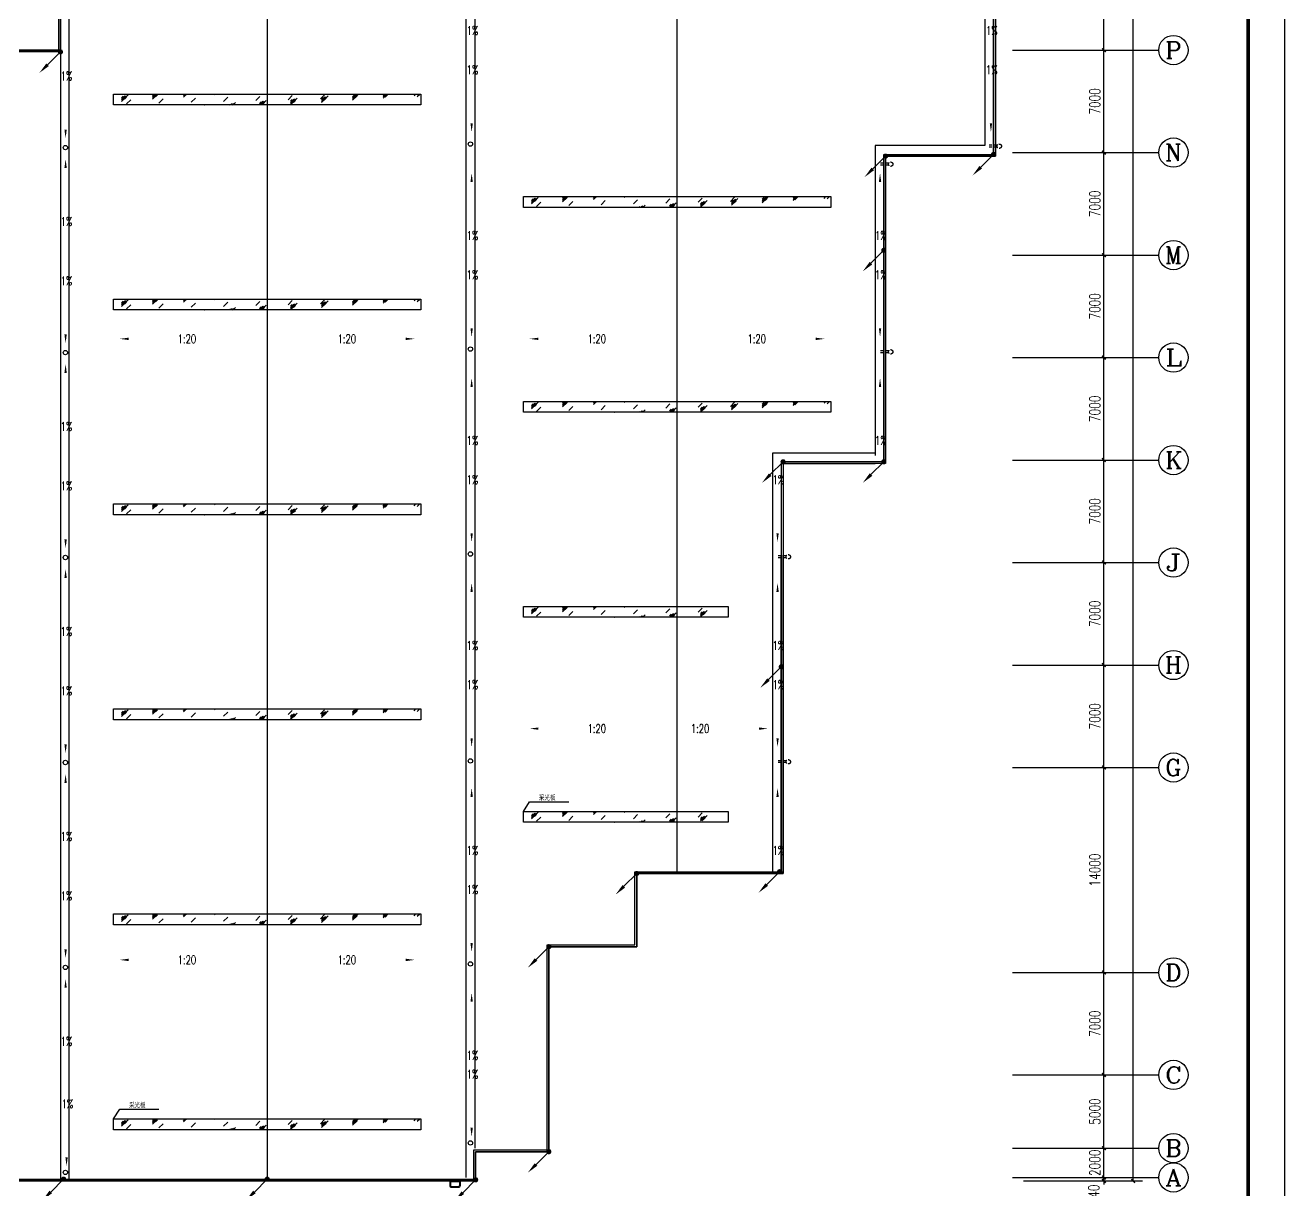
# Model space of a CAD drawing. Extents: x -496980 to 486425, y -292187 to -29437.
# Drawn here: x 400385 to 486425, y -241211 to -161663 of the extents above; entities that cross this region are included whole.
import ezdxf
from ezdxf.enums import TextEntityAlignment as Align

# ---------------------------------------------------------------- set-up
doc = ezdxf.new("R2010")
doc.units = 0
doc.header["$LTSCALE"] = 1000
doc.header["$MEASUREMENT"] = 0
doc.linetypes.add('30', pattern=[0])
doc.linetypes.add('DASH', pattern=[0.35, 0.25, -0.1])
for name, color, linetype in [('AXIS', 3, 'Continuous'), ('AXIS_TEXT', 7, 'Continuous'), ('DIM_SYMB', 3, 'Continuous'), ('killer_tk3.0000', 1, 'Continuous'), ('LWIRE', 4, 'Continuous'), ('PUB_TEXT', 7, 'Continuous'), ('PUB_TITLE', 4, 'Continuous'), ('雨水', 4, 'Continuous')]:
    doc.layers.add(name, color=color, linetype=linetype)
doc.styles.add('-宋体', font='', dxfattribs={"width": 0.8})
doc.styles.add('_TCH_AXIS', font='COMPLEX', dxfattribs={"bigfont": 'GBCBIG'})
doc.styles.add('_TCH_DIM', font='SIMPLEX', dxfattribs={"bigfont": 'GBCBIG'})
doc.styles.add('_TCH_DIM_T3', font='SIMPLEX', dxfattribs={"width": 0.705882, "bigfont": 'GBCBIG'})
doc.styles.add('COMPLEX', font='COMPLEX')
doc.styles.get("Standard").update_dxf_attribs({"font": 'gbenor.shx', "bigfont": 'gbcbig.shx'})
doc.styles.get('-宋体').set_extended_font_data('SimSun')
doc.dimstyles.new('_TCH_ARCH&&250', dxfattribs={"dimtxt": 743.75, "dimasz": 250, "dimexe": 625, "dimexo": 750, "dimgap": 250, "dimtad": 1, "dimdec": 0, "dimzin": 0, "dimdsep": 46, "dimtxsty": '_TCH_DIM_T3', "dimblk": 'ARCHTICK', "dimcen": 0.09, "dimclrt": 7, "dimazin": 2, "dimtfac": 1, "dimtdec": 0, "dimtix": 1, "dimtmove": 2, "dimatfit": 3, "dimfxl": 0, "dimtolj": 1, "dimtzin": 0, "dimarcsym": 0})

# ---------------------------------------------------------------- blocks, each defined once
blk = doc.blocks.new('$TelecSys$00000080')
for p, q in [((-0.7, -0.7), (0, 0)), ((0.104, 0.104), (0.104, 0.104)), ((-0.104, -0.104), (-0.104, -0.104))]:
    blk.add_line(p, q)
at = {"const_width": 0.142}
blk.add_lwpolyline([(0.071, 0, 1), (-0.071, 0, 1)], format="xyb", close=True, dxfattribs=at)
blk.add_solid([(-0.63, -0.77), (-0.77, -0.63), (-1.15, -1.15)])
at = {"width": 0.8, "flags": 9}
blk.add_attdef('A', (0, 0), '', height=0.00002, rotation=180, dxfattribs=at)
blk = doc.blocks.new('_ArchTick')
at = {"color": 0, "linetype": 'ByBlock', "const_width": 0.4}
blk.add_lwpolyline([(-0.5, -0.5), (0.5, 0.5)], dxfattribs=at)
blk = doc.blocks.new('*D184')
at = {"layer": 'AXIS', "color": 0, "lineweight": -2}
for p, q in [((468570, -240366), (474695, -240366)), ((468570, -240606), (474695, -240606)), ((474070, -240366), (474070, -240116)), ((474070, -240606), (474070, -240366)), ((474070, -240606), (474070, -240856))]:
    blk.add_line(p, q, dxfattribs=at)
at = {"layer": 'Defpoints', "color": 0}
for p in [(467820, -240366), (467820, -240606), (474070, -240366)]:
    blk.add_point(p, dxfattribs=at)
at = {"layer": 'AXIS', "color": 0, "lineweight": -2, "xscale": 250, "yscale": 250, "zscale": 250}
for p, rotation in [((474070, -240366), 270), ((474070, -240606), 90)]:
    blk.add_blockref('_ArchTick', p, dxfattribs=dict(at, rotation=rotation))
at = {"layer": 'AXIS', "color": 7, "insert": (473383, -241531), "char_height": 743.8, "attachment_point": 5, "rotation": 90, "style": '_TCH_DIM_T3'}
blk.add_mtext('\\A1;240', dxfattribs=at)
blk = doc.blocks.new('*D185')
at = {"layer": 'AXIS', "color": 0, "lineweight": -2}
for p, q in [((474070, -238366), (474070, -238116)), ((468570, -238366), (474695, -238366)), ((474070, -240366), (474070, -238366)), ((468570, -240366), (474695, -240366)), ((474070, -240366), (474070, -240616))]:
    blk.add_line(p, q, dxfattribs=at)
at = {"layer": 'Defpoints', "color": 0}
for p in [(467820, -238366), (474070, -238366), (467820, -240366)]:
    blk.add_point(p, dxfattribs=at)
at = {"layer": 'AXIS', "color": 0, "lineweight": -2, "xscale": 250, "yscale": 250, "zscale": 250}
for p, rotation in [((474070, -238366), 270), ((474070, -240366), 90)]:
    blk.add_blockref('_ArchTick', p, dxfattribs=dict(at, rotation=rotation))
at = {"layer": 'AXIS', "color": 7, "insert": (473448, -239366), "char_height": 743.8, "attachment_point": 5, "rotation": 90, "style": '_TCH_DIM_T3'}
blk.add_mtext('\\A1;2000', dxfattribs=at)
blk = doc.blocks.new('*D186')
at = {"layer": 'AXIS', "color": 0, "lineweight": -2}
for p, q in [((468570, -233366), (474695, -233366)), ((474070, -238366), (474070, -233366)), ((468570, -238366), (474695, -238366))]:
    blk.add_line(p, q, dxfattribs=at)
at = {"layer": 'Defpoints', "color": 0}
for p in [(467820, -233366), (474070, -233366), (467820, -238366)]:
    blk.add_point(p, dxfattribs=at)
at = {"layer": 'AXIS', "color": 0, "lineweight": -2, "xscale": 250, "yscale": 250, "zscale": 250}
for p, rotation in [((474070, -233366), 90), ((474070, -238366), 270)]:
    blk.add_blockref('_ArchTick', p, dxfattribs=dict(at, rotation=rotation))
at = {"layer": 'AXIS', "color": 7, "insert": (473448, -235866), "char_height": 743.8, "attachment_point": 5, "rotation": 90, "style": '_TCH_DIM_T3'}
blk.add_mtext('\\A1;5000', dxfattribs=at)
blk = doc.blocks.new('*D187')
at = {"layer": 'AXIS', "color": 0, "lineweight": -2}
for p, q in [((468570, -226366), (474695, -226366)), ((474070, -233366), (474070, -226366)), ((468570, -233366), (474695, -233366))]:
    blk.add_line(p, q, dxfattribs=at)
at = {"layer": 'Defpoints', "color": 0}
for p in [(467820, -226366), (474070, -226366), (467820, -233366)]:
    blk.add_point(p, dxfattribs=at)
at = {"layer": 'AXIS', "color": 0, "lineweight": -2, "xscale": 250, "yscale": 250, "zscale": 250}
for p, rotation in [((474070, -226366), 90), ((474070, -233366), 270)]:
    blk.add_blockref('_ArchTick', p, dxfattribs=dict(at, rotation=rotation))
at = {"layer": 'AXIS', "color": 7, "insert": (473448, -229866), "char_height": 743.8, "attachment_point": 5, "rotation": 90, "style": '_TCH_DIM_T3'}
blk.add_mtext('\\A1;7000', dxfattribs=at)
blk = doc.blocks.new('*D188')
at = {"layer": 'AXIS', "color": 0, "lineweight": -2}
for p, q in [((468570, -212366), (474695, -212366)), ((474070, -226366), (474070, -212366)), ((468570, -226366), (474695, -226366))]:
    blk.add_line(p, q, dxfattribs=at)
at = {"layer": 'Defpoints', "color": 0}
for p in [(467820, -212366), (474070, -212366), (467820, -226366)]:
    blk.add_point(p, dxfattribs=at)
at = {"layer": 'AXIS', "color": 0, "lineweight": -2, "xscale": 250, "yscale": 250, "zscale": 250}
for p, rotation in [((474070, -212366), 90), ((474070, -226366), 270)]:
    blk.add_blockref('_ArchTick', p, dxfattribs=dict(at, rotation=rotation))
at = {"layer": 'AXIS', "color": 7, "insert": (473448, -219366), "char_height": 743.8, "attachment_point": 5, "rotation": 90, "style": '_TCH_DIM_T3'}
blk.add_mtext('\\A1;14000', dxfattribs=at)
blk = doc.blocks.new('*D189')
at = {"layer": 'AXIS', "color": 0, "lineweight": -2}
for p, q in [((468570, -205366), (474695, -205366)), ((474070, -212366), (474070, -205366)), ((468570, -212366), (474695, -212366))]:
    blk.add_line(p, q, dxfattribs=at)
at = {"layer": 'Defpoints', "color": 0}
for p in [(467820, -205366), (474070, -205366), (467820, -212366)]:
    blk.add_point(p, dxfattribs=at)
at = {"layer": 'AXIS', "color": 0, "lineweight": -2, "xscale": 250, "yscale": 250, "zscale": 250}
for p, rotation in [((474070, -205366), 90), ((474070, -212366), 270)]:
    blk.add_blockref('_ArchTick', p, dxfattribs=dict(at, rotation=rotation))
at = {"layer": 'AXIS', "color": 7, "insert": (473448, -208866), "char_height": 743.8, "attachment_point": 5, "rotation": 90, "style": '_TCH_DIM_T3'}
blk.add_mtext('\\A1;7000', dxfattribs=at)
blk = doc.blocks.new('*D190')
at = {"layer": 'AXIS', "color": 0, "lineweight": -2}
for p, q in [((468570, -198366), (474695, -198366)), ((474070, -205366), (474070, -198366)), ((468570, -205366), (474695, -205366))]:
    blk.add_line(p, q, dxfattribs=at)
at = {"layer": 'Defpoints', "color": 0}
for p in [(467820, -198366), (474070, -198366), (467820, -205366)]:
    blk.add_point(p, dxfattribs=at)
at = {"layer": 'AXIS', "color": 0, "lineweight": -2, "xscale": 250, "yscale": 250, "zscale": 250}
for p, rotation in [((474070, -198366), 90), ((474070, -205366), 270)]:
    blk.add_blockref('_ArchTick', p, dxfattribs=dict(at, rotation=rotation))
at = {"layer": 'AXIS', "color": 7, "insert": (473448, -201866), "char_height": 743.8, "attachment_point": 5, "rotation": 90, "style": '_TCH_DIM_T3'}
blk.add_mtext('\\A1;7000', dxfattribs=at)
blk = doc.blocks.new('*D191')
at = {"layer": 'AXIS', "color": 0, "lineweight": -2}
for p, q in [((468570, -191366), (474695, -191366)), ((474070, -198366), (474070, -191366)), ((468570, -198366), (474695, -198366))]:
    blk.add_line(p, q, dxfattribs=at)
at = {"layer": 'Defpoints', "color": 0}
for p in [(467820, -191366), (474070, -191366), (467820, -198366)]:
    blk.add_point(p, dxfattribs=at)
at = {"layer": 'AXIS', "color": 0, "lineweight": -2, "xscale": 250, "yscale": 250, "zscale": 250}
for p, rotation in [((474070, -191366), 90), ((474070, -198366), 270)]:
    blk.add_blockref('_ArchTick', p, dxfattribs=dict(at, rotation=rotation))
at = {"layer": 'AXIS', "color": 7, "insert": (473448, -194866), "char_height": 743.8, "attachment_point": 5, "rotation": 90, "style": '_TCH_DIM_T3'}
blk.add_mtext('\\A1;7000', dxfattribs=at)
blk = doc.blocks.new('*D192')
at = {"layer": 'AXIS', "color": 0, "lineweight": -2}
for p, q in [((468570, -184366), (474695, -184366)), ((474070, -191366), (474070, -184366)), ((468570, -191366), (474695, -191366))]:
    blk.add_line(p, q, dxfattribs=at)
at = {"layer": 'Defpoints', "color": 0}
for p in [(467820, -184366), (474070, -184366), (467820, -191366)]:
    blk.add_point(p, dxfattribs=at)
at = {"layer": 'AXIS', "color": 0, "lineweight": -2, "xscale": 250, "yscale": 250, "zscale": 250}
for p, rotation in [((474070, -184366), 90), ((474070, -191366), 270)]:
    blk.add_blockref('_ArchTick', p, dxfattribs=dict(at, rotation=rotation))
at = {"layer": 'AXIS', "color": 7, "insert": (473448, -187866), "char_height": 743.8, "attachment_point": 5, "rotation": 90, "style": '_TCH_DIM_T3'}
blk.add_mtext('\\A1;7000', dxfattribs=at)
blk = doc.blocks.new('*D193')
at = {"layer": 'AXIS', "color": 0, "lineweight": -2}
for p, q in [((468570, -177366), (474695, -177366)), ((474070, -184366), (474070, -177366)), ((468570, -184366), (474695, -184366))]:
    blk.add_line(p, q, dxfattribs=at)
at = {"layer": 'Defpoints', "color": 0}
for p in [(467820, -177366), (474070, -177366), (467820, -184366)]:
    blk.add_point(p, dxfattribs=at)
at = {"layer": 'AXIS', "color": 0, "lineweight": -2, "xscale": 250, "yscale": 250, "zscale": 250}
for p, rotation in [((474070, -177366), 90), ((474070, -184366), 270)]:
    blk.add_blockref('_ArchTick', p, dxfattribs=dict(at, rotation=rotation))
at = {"layer": 'AXIS', "color": 7, "insert": (473448, -180866), "char_height": 743.8, "attachment_point": 5, "rotation": 90, "style": '_TCH_DIM_T3'}
blk.add_mtext('\\A1;7000', dxfattribs=at)
blk = doc.blocks.new('*D194')
at = {"layer": 'AXIS', "color": 0, "lineweight": -2}
for p, q in [((468570, -170366), (474695, -170366)), ((474070, -177366), (474070, -170366)), ((468570, -177366), (474695, -177366))]:
    blk.add_line(p, q, dxfattribs=at)
at = {"layer": 'Defpoints', "color": 0}
for p in [(467820, -170366), (474070, -170366), (467820, -177366)]:
    blk.add_point(p, dxfattribs=at)
at = {"layer": 'AXIS', "color": 0, "lineweight": -2, "xscale": 250, "yscale": 250, "zscale": 250}
for p, rotation in [((474070, -170366), 90), ((474070, -177366), 270)]:
    blk.add_blockref('_ArchTick', p, dxfattribs=dict(at, rotation=rotation))
at = {"layer": 'AXIS', "color": 7, "insert": (473448, -173866), "char_height": 743.8, "attachment_point": 5, "rotation": 90, "style": '_TCH_DIM_T3'}
blk.add_mtext('\\A1;7000', dxfattribs=at)
blk = doc.blocks.new('*D195')
at = {"layer": 'AXIS', "color": 0, "lineweight": -2}
for p, q in [((468570, -163366), (474695, -163366)), ((474070, -170366), (474070, -163366)), ((468570, -170366), (474695, -170366))]:
    blk.add_line(p, q, dxfattribs=at)
at = {"layer": 'Defpoints', "color": 0}
for p in [(467820, -163366), (474070, -163366), (467820, -170366)]:
    blk.add_point(p, dxfattribs=at)
at = {"layer": 'AXIS', "color": 0, "lineweight": -2, "xscale": 250, "yscale": 250, "zscale": 250}
for p, rotation in [((474070, -163366), 90), ((474070, -170366), 270)]:
    blk.add_blockref('_ArchTick', p, dxfattribs=dict(at, rotation=rotation))
at = {"layer": 'AXIS', "color": 7, "insert": (473448, -166866), "char_height": 743.8, "attachment_point": 5, "rotation": 90, "style": '_TCH_DIM_T3'}
blk.add_mtext('\\A1;7000', dxfattribs=at)
blk = doc.blocks.new('*D196')
at = {"layer": 'AXIS', "color": 0, "lineweight": -2}
for p, q in [((468570, -156366), (474695, -156366)), ((474070, -163366), (474070, -156366)), ((468570, -163366), (474695, -163366))]:
    blk.add_line(p, q, dxfattribs=at)
at = {"layer": 'Defpoints', "color": 0}
for p in [(467820, -156366), (474070, -156366), (467820, -163366)]:
    blk.add_point(p, dxfattribs=at)
at = {"layer": 'AXIS', "color": 0, "lineweight": -2, "xscale": 250, "yscale": 250, "zscale": 250}
for p, rotation in [((474070, -156366), 90), ((474070, -163366), 270)]:
    blk.add_blockref('_ArchTick', p, dxfattribs=dict(at, rotation=rotation))
at = {"layer": 'AXIS', "color": 7, "insert": (473448, -159866), "char_height": 743.8, "attachment_point": 5, "rotation": 90, "style": '_TCH_DIM_T3'}
blk.add_mtext('\\A1;7000', dxfattribs=at)
blk = doc.blocks.new('*D213')
at = {"layer": 'AXIS', "color": 0, "lineweight": -2}
for p, q in [((468570, -58126), (476695, -58126)), ((476070, -240606), (476070, -58126)), ((468570, -240606), (476695, -240606))]:
    blk.add_line(p, q, dxfattribs=at)
at = {"layer": 'Defpoints', "color": 0}
for p in [(467820, -58126), (476070, -58126), (467820, -240606)]:
    blk.add_point(p, dxfattribs=at)
at = {"layer": 'AXIS', "color": 0, "lineweight": -2, "xscale": 250, "yscale": 250, "zscale": 250}
for p, rotation in [((476070, -58126), 90), ((476070, -240606), 270)]:
    blk.add_blockref('_ArchTick', p, dxfattribs=dict(at, rotation=rotation))
at = {"layer": 'AXIS', "color": 7, "insert": (475448, -149366), "char_height": 743.8, "attachment_point": 5, "rotation": 90, "style": '_TCH_DIM_T3'}
blk.add_mtext('\\A1;182480', dxfattribs=at)
blk = doc.blocks.new('_AXISO')
blk.add_circle((0, 0), 0.5)
at = {"layer": 'AXIS_TEXT', "style": 'COMPLEX', "width": 1.041667}
blk.add_attdef('A', text='', height=0.56, dxfattribs=at).set_placement((-0.25, -0.28), (0.25, -0.28), align=Align.FIT)

msp = doc.modelspace()

# ---------------------------------------------------------------- hatches: boundary and pattern name
h = msp.add_hatch()
h.set_pattern_fill('玻璃1', color=4, scale=200, style=0)
h.set_pattern_definition([(45, (344426.5, 307570.3), (-979.767, 979.767), [448, -1152]), (45, (344618.5, 307650.3), (-979.767, 979.767), [192, -1408]), (45, (344426.5, 307650.3), (-979.767, 979.767), [320, -1280]), (45, (344522.5, 307570.3), (1074.8023, -1074.8023), [400, -1200]), (45, (344426.5, 307490.3), (-979.767, 979.767), [640, -960]), (45, (344426.5, 307730.3), (-979.767, 979.767), [160, -1440])])
h.paths.add_polyline_path([(423913.3, -166366.2), (416913.3, -166366.2), (416913.3, -167106.2), (423913.3, -167106.2)])
h.paths.add_polyline_path([(416913.3, -166366.2), (409913.3, -166366.2), (409913.3, -167106.2), (416913.3, -167106.2)])
h.paths.add_polyline_path([(409913.3, -166366.2), (406413.3, -166366.2), (406413.3, -167106.2), (409913.3, -167106.2)])
h.paths.add_polyline_path([(427413.3, -166366.2), (423913.3, -166366.2), (423913.3, -167106.2), (427413.3, -167106.2)])
h = msp.add_hatch()
h.set_pattern_fill('玻璃1', color=4, scale=200, style=0)
h.set_pattern_definition([(45, (372426.5, 300570.3), (-979.767, 979.767), [448, -1152]), (45, (372618.5, 300650.3), (-979.767, 979.767), [192, -1408]), (45, (372426.5, 300650.3), (-979.767, 979.767), [320, -1280]), (45, (372522.5, 300570.3), (1074.8023, -1074.8023), [400, -1200]), (45, (372426.5, 300490.3), (-979.767, 979.767), [640, -960]), (45, (372426.5, 300730.3), (-979.767, 979.767), [160, -1440])])
h.paths.add_polyline_path([(451913.3, -173366.2), (444913.3, -173366.2), (444913.3, -174106.2), (451913.3, -174106.2)])
h.paths.add_polyline_path([(444913.3, -173366.2), (437913.3, -173366.2), (437913.3, -174106.2), (444913.3, -174106.2)])
h.paths.add_polyline_path([(437913.3, -173366.2), (434413.3, -173366.2), (434413.3, -174106.2), (437913.3, -174106.2)])
h.paths.add_polyline_path([(455413.3, -173366.2), (451913.3, -173366.2), (451913.3, -174106.2), (455413.3, -174106.2)])
h = msp.add_hatch()
h.set_pattern_fill('玻璃1', color=4, scale=200, style=0)
h.set_pattern_definition([(45, (344426.5, 293570.3), (-979.767, 979.767), [448, -1152]), (45, (344618.5, 293650.3), (-979.767, 979.767), [192, -1408]), (45, (344426.5, 293650.3), (-979.767, 979.767), [320, -1280]), (45, (344522.5, 293570.3), (1074.8023, -1074.8023), [400, -1200]), (45, (344426.5, 293490.3), (-979.767, 979.767), [640, -960]), (45, (344426.5, 293730.3), (-979.767, 979.767), [160, -1440])])
h.paths.add_polyline_path([(423913.3, -180366.2), (416913.3, -180366.2), (416913.3, -181106.2), (423913.3, -181106.2)])
h.paths.add_polyline_path([(416913.3, -180366.2), (409913.3, -180366.2), (409913.3, -181106.2), (416913.3, -181106.2)])
h.paths.add_polyline_path([(409913.3, -180366.2), (406413.3, -180366.2), (406413.3, -181106.2), (409913.3, -181106.2)])
h.paths.add_polyline_path([(427413.3, -180366.2), (423913.3, -180366.2), (423913.3, -181106.2), (427413.3, -181106.2)])
h = msp.add_hatch()
h.set_pattern_fill('玻璃1', color=4, scale=200, style=0)
h.set_pattern_definition([(45, (372426.5, 286570.3), (-979.767, 979.767), [448, -1152]), (45, (372618.5, 286650.3), (-979.767, 979.767), [192, -1408]), (45, (372426.5, 286650.3), (-979.767, 979.767), [320, -1280]), (45, (372522.5, 286570.3), (1074.8023, -1074.8023), [400, -1200]), (45, (372426.5, 286490.3), (-979.767, 979.767), [640, -960]), (45, (372426.5, 286730.3), (-979.767, 979.767), [160, -1440])])
h.paths.add_polyline_path([(451913.3, -187366.2), (444913.3, -187366.2), (444913.3, -188106.2), (451913.3, -188106.2)])
h.paths.add_polyline_path([(444913.3, -187366.2), (437913.3, -187366.2), (437913.3, -188106.2), (444913.3, -188106.2)])
h.paths.add_polyline_path([(437913.3, -187366.2), (434413.3, -187366.2), (434413.3, -188106.2), (437913.3, -188106.2)])
h.paths.add_polyline_path([(455413.3, -187366.2), (451913.3, -187366.2), (451913.3, -188106.2), (455413.3, -188106.2)])
h = msp.add_hatch()
h.set_pattern_fill('玻璃1', color=4, scale=200, style=0)
h.set_pattern_definition([(45, (344426.5, 279570.3), (-979.767, 979.767), [448, -1152]), (45, (344618.5, 279650.3), (-979.767, 979.767), [192, -1408]), (45, (344426.5, 279650.3), (-979.767, 979.767), [320, -1280]), (45, (344522.5, 279570.3), (1074.8023, -1074.8023), [400, -1200]), (45, (344426.5, 279490.3), (-979.767, 979.767), [640, -960]), (45, (344426.5, 279730.3), (-979.767, 979.767), [160, -1440])])
h.paths.add_polyline_path([(423913.3, -194366.2), (416913.3, -194366.2), (416913.3, -195106.2), (423913.3, -195106.2)])
h.paths.add_polyline_path([(416913.3, -194366.2), (409913.3, -194366.2), (409913.3, -195106.2), (416913.3, -195106.2)])
h.paths.add_polyline_path([(409913.3, -194366.2), (406413.3, -194366.2), (406413.3, -195106.2), (409913.3, -195106.2)])
h.paths.add_polyline_path([(427413.3, -194366.2), (423913.3, -194366.2), (423913.3, -195106.2), (427413.3, -195106.2)])
h = msp.add_hatch()
h.set_pattern_fill('玻璃1', color=4, scale=200, style=0)
h.set_pattern_definition([(45, (372426.5, 272570.3), (-979.767, 979.767), [448, -1152]), (45, (372618.5, 272650.3), (-979.767, 979.767), [192, -1408]), (45, (372426.5, 272650.3), (-979.767, 979.767), [320, -1280]), (45, (372522.5, 272570.3), (1074.8023, -1074.8023), [400, -1200]), (45, (372426.5, 272490.3), (-979.767, 979.767), [640, -960]), (45, (372426.5, 272730.3), (-979.767, 979.767), [160, -1440])])
h.paths.add_polyline_path([(448413.3, -201434.7), (444913.3, -201366.2), (444913.3, -202106.2), (448413.3, -202007.3)])
h.paths.add_polyline_path([(444913.3, -201366.2), (437913.3, -201366.2), (437913.3, -202106.2), (444913.3, -202106.2)])
h.paths.add_polyline_path([(437913.3, -201366.2), (434413.3, -201366.2), (434413.3, -202106.2), (437913.3, -202106.2)])
h.paths.add_polyline_path([(448413.3, -201596.2), (448413.3, -201434.7), (448413.3, -202007.3), (448413.3, -201893.6)], flags=17)
h = msp.add_hatch()
h.set_pattern_fill('玻璃1', color=4, scale=200, style=0)
h.set_pattern_definition([(45, (344426.5, 265570.3), (-979.767, 979.767), [448, -1152]), (45, (344618.5, 265650.3), (-979.767, 979.767), [192, -1408]), (45, (344426.5, 265650.3), (-979.767, 979.767), [320, -1280]), (45, (344522.5, 265570.3), (1074.8023, -1074.8023), [400, -1200]), (45, (344426.5, 265490.3), (-979.767, 979.767), [640, -960]), (45, (344426.5, 265730.3), (-979.767, 979.767), [160, -1440])])
h.paths.add_polyline_path([(423913.3, -208366.2), (416913.3, -208366.2), (416913.3, -209106.2), (423913.3, -209106.2)])
h.paths.add_polyline_path([(416913.3, -208366.2), (409913.3, -208366.2), (409913.3, -209106.2), (416913.3, -209106.2)])
h.paths.add_polyline_path([(409913.3, -208366.2), (406413.3, -208366.2), (406413.3, -209106.2), (409913.3, -209106.2)])
h.paths.add_polyline_path([(427413.3, -208366.2), (423913.3, -208366.2), (423913.3, -209106.2), (427413.3, -209106.2)])
h = msp.add_hatch()
h.set_pattern_fill('玻璃1', color=4, scale=200, style=0)
h.set_pattern_definition([(45, (372426.5, 258570.3), (-979.767, 979.767), [448, -1152]), (45, (372618.5, 258650.3), (-979.767, 979.767), [192, -1408]), (45, (372426.5, 258650.3), (-979.767, 979.767), [320, -1280]), (45, (372522.5, 258570.3), (1074.8023, -1074.8023), [400, -1200]), (45, (372426.5, 258490.3), (-979.767, 979.767), [640, -960]), (45, (372426.5, 258730.3), (-979.767, 979.767), [160, -1440])])
h.paths.add_polyline_path([(448413.3, -215416.1), (444913.3, -215366.2), (444913.3, -216106.2), (448413.3, -215911.7)])
h.paths.add_polyline_path([(444913.3, -215366.2), (437913.3, -215366.2), (437913.3, -216106.2), (444913.3, -216106.2)])
h.paths.add_polyline_path([(437913.3, -215366.2), (434413.3, -215366.2), (434413.3, -216106.2), (437913.3, -216106.2)])
h.paths.add_polyline_path([(448413.3, -215462.6), (448413.3, -215416.1), (448413.3, -215911.7), (448413.3, -216023.9)], flags=17)
h = msp.add_hatch()
h.set_pattern_fill('玻璃1', color=4, scale=200, style=0)
h.set_pattern_definition([(45, (344426.5, 251570.3), (-979.767, 979.767), [448, -1152]), (45, (344618.5, 251650.3), (-979.767, 979.767), [192, -1408]), (45, (344426.5, 251650.3), (-979.767, 979.767), [320, -1280]), (45, (344522.5, 251570.3), (1074.8023, -1074.8023), [400, -1200]), (45, (344426.5, 251490.3), (-979.767, 979.767), [640, -960]), (45, (344426.5, 251730.3), (-979.767, 979.767), [160, -1440])])
h.paths.add_polyline_path([(423913.3, -222366.2), (416913.3, -222366.2), (416913.3, -223106.2), (423913.3, -223106.2)])
h.paths.add_polyline_path([(416913.3, -222366.2), (409913.3, -222366.2), (409913.3, -223106.2), (416913.3, -223106.2)])
h.paths.add_polyline_path([(409913.3, -222366.2), (406413.3, -222366.2), (406413.3, -223106.2), (409913.3, -223106.2)])
h.paths.add_polyline_path([(427413.3, -222366.2), (423913.3, -222366.2), (423913.3, -223106.2), (427413.3, -223106.2)])
h = msp.add_hatch()
h.set_pattern_fill('玻璃1', color=4, scale=200, style=0)
h.set_pattern_definition([(45, (344426.5, 237570.3), (-979.767, 979.767), [448, -1152]), (45, (344618.5, 237650.3), (-979.767, 979.767), [192, -1408]), (45, (344426.5, 237650.3), (-979.767, 979.767), [320, -1280]), (45, (344522.5, 237570.3), (1074.8023, -1074.8023), [400, -1200]), (45, (344426.5, 237490.3), (-979.767, 979.767), [640, -960]), (45, (344426.5, 237730.3), (-979.767, 979.767), [160, -1440])])
h.paths.add_polyline_path([(423913.3, -236366.2), (416913.3, -236366.2), (416913.3, -237106.2), (423913.3, -237106.2)])
h.paths.add_polyline_path([(416913.3, -236366.2), (409913.3, -236366.2), (409913.3, -237106.2), (416913.3, -237106.2)])
h.paths.add_polyline_path([(409913.3, -236366.2), (406413.3, -236366.2), (406413.3, -237106.2), (409913.3, -237106.2)])
h.paths.add_polyline_path([(427413.3, -236366.2), (423913.3, -236366.2), (423913.3, -237106.2), (427413.3, -237106.2)])

# ---------------------------------------------------------------- linework, layer by layer
for p, q in [((403393.3, -240486.2), (403393.3, -79716.2)), ((416913.3, -79716.2), (416913.3, -240486.2)), ((430493.3, -79716.2), (430493.3, -240366.2)), ((431093.3, -79716.2), (431093.3, -238366.2)), ((444913.3, -219486.2), (444913.3, -79716.2)), ((402793.3, -163486.2), (402793.3, -240486.2)), ((452153.3, -191606.2), (458433.3, -191606.2))]:
    msp.add_line(p, q)
for points in [[(459153.3, -79366.2), (459153.3, -114366.2), (466653.3, -114366.2), (466653.3, -170606.2), (459153.3, -170606.2), (459153.3, -191606.2), (452153.3, -191606.2), (452153.3, -219606.2), (442153.3, -219606.2), (442153.3, -224606.2), (436153.3, -224606.2), (436153.3, -238606.2), (431153.3, -238606.2), (431153.3, -240606.2), (360673.3, -240606.2), (360673.3, -163366.2), (402673.3, -163366.2), (402673.3, -79366.2)], [(402673.3, -79716.2), (402673.3, -163366.2), (360673.3, -163366.2), (360673.3, -240606.2), (431153.3, -240606.2), (431153.3, -238606.2), (436153.3, -238606.2), (436153.3, -224606.2), (442153.3, -224606.2), (442153.3, -219606.2), (452153.3, -219606.2)], [(402793.3, -79366.2), (402793.3, -163486.2), (360793.3, -163486.2), (360793.3, -240486.2), (431033.3, -240486.2), (431033.3, -238486.2), (436033.3, -238486.2), (436033.3, -224486.2), (442033.3, -224486.2), (442033.3, -219486.2), (452153.3, -219486.2)], [(458433.3, -79716.2), (458433.3, -115086.2), (465933.3, -115086.2), (465933.3, -169886.2), (458433.3, -169886.2), (458433.3, -191055.3)], [(459033.3, -191486.2), (459033.3, -170486.2), (466533.3, -170486.2), (466533.3, -114486.2), (459033.3, -114486.2), (459033.3, -79366.2)], [(459153.3, -191606.2), (459153.3, -170606.2), (466653.3, -170606.2), (466653.3, -114366.2), (459153.3, -114366.2), (459153.3, -79716.2)], [(458433.3, -190886.2), (451433.3, -190886.2), (451433.3, -219486.2)], [(458990.2, -191486.2), (459033.3, -191486.2), (452033.3, -191486.2), (452033.3, -219486.2)], [(451913.3, -219606.2), (452153.3, -219606.2), (452153.3, -197914)], [(451913.3, -219486.2), (452033.3, -219486.2), (452033.3, -197914)], [(434413.3, -215366.2), (434843, -214706.8), (437520, -214706.8)], [(406413.3, -236366.2), (406843, -235706.8), (409520, -235706.8)]]:
    msp.add_lwpolyline(points)
at = {"color": 4}
for points in [[(406413.3, -167106.2), (406413.3, -166366.2), (427413.3, -166366.2), (427413.3, -167106.2), (406413.3, -167106.2)], [(434413.3, -174106.2), (434413.3, -173366.2), (455413.3, -173366.2), (455413.3, -174106.2), (434413.3, -174106.2)], [(406413.3, -181106.2), (406413.3, -180366.2), (427413.3, -180366.2), (427413.3, -181106.2), (406413.3, -181106.2)], [(434413.3, -188106.2), (434413.3, -187366.2), (455413.3, -187366.2), (455413.3, -188106.2), (434413.3, -188106.2)], [(406413.3, -195106.2), (406413.3, -194366.2), (427413.3, -194366.2), (427413.3, -195106.2), (406413.3, -195106.2)], [(434413.3, -202106.2), (434413.3, -201366.2), (448413.3, -201366.2), (448413.3, -202106.2), (434413.3, -202106.2)], [(406413.3, -209106.2), (406413.3, -208366.2), (427413.3, -208366.2), (427413.3, -209106.2), (406413.3, -209106.2)], [(434413.3, -216106.2), (434413.3, -215366.2), (448413.3, -215366.2), (448413.3, -216106.2), (434413.3, -216106.2)], [(406413.3, -223106.2), (406413.3, -222366.2), (427413.3, -222366.2), (427413.3, -223106.2), (406413.3, -223106.2)], [(406413.3, -237106.2), (406413.3, -236366.2), (427413.3, -236366.2), (427413.3, -237106.2), (406413.3, -237106.2)]]:
    msp.add_lwpolyline(points, dxfattribs=at)
for centre in [(403129.7, -170023), (430799.5, -169783.8), (403129.7, -184023), (430799.5, -183783.8), (403129.7, -198023), (430799.5, -197783.8), (403129.7, -212023), (430799.5, -211914), (403129.7, -226023), (430799.5, -225783.8), (430799.5, -238009.7), (403129.7, -240023)]:
    msp.add_circle(centre, 150)
at = {"layer": 'AXIS'}
for p, q in [((467820, -163366.2), (477820, -163366.2)), ((467820, -170366.2), (477820, -170366.2)), ((467820, -177366.2), (477820, -177366.2)), ((467820, -184366.2), (477820, -184366.2)), ((467820, -191366.2), (477820, -191366.2)), ((467820, -198366.2), (477820, -198366.2)), ((467820, -205366.2), (477820, -205366.2)), ((467820, -212366.2), (477820, -212366.2)), ((467820, -226366.2), (477820, -226366.2)), ((467820, -233366.2), (477820, -233366.2)), ((467820, -238366.2), (477820, -238366.2)), ((467820, -240366.2), (477820, -240366.2))]:
    msp.add_line(p, q, dxfattribs=at)
at = {"layer": 'DIM_SYMB'}
for points in [[(430880.2, -165214.7, 0, 0, 0), (430880.2, -168962.8, 0, 160, 0), (430880.2, -168362.8, 0, 0, 0)], [(466352, -165214.7, 0, 0, 0), (466352, -168962.8, 0, 160, 0), (466352, -168362.8, 0, 0, 0)], [(403144.1, -165639.7, 0, 0, 0), (403144.1, -169387.9, 0, 160, 0), (403144.1, -168787.9, 0, 0, 0)], [(403144.1, -174561.4, 0, 0, 0), (403144.1, -170813.2, 0, 160, 0), (403144.1, -171413.2, 0, 0, 0)], [(430880.2, -175517.8, 0, 0, 0), (430880.2, -171769.6, 0, 160, 0), (430880.2, -172369.6, 0, 0, 0)], [(458776.7, -175517.8, 0, 0, 0), (458776.7, -171769.6, 0, 160, 0), (458776.7, -172369.6, 0, 0, 0)], [(403144.1, -179639.7, 0, 0, 0), (403144.1, -183387.9, 0, 160, 0), (403144.1, -182787.9, 0, 0, 0)], [(430880.2, -179214.7, 0, 0, 0), (430880.2, -182962.8, 0, 160, 0), (430880.2, -182362.8, 0, 0, 0)], [(458776.7, -179214.7, 0, 0, 0), (458776.7, -182962.8, 0, 160, 0), (458776.7, -182362.8, 0, 0, 0)], [(410590.7, -183087.4, 0, 0, 0), (406842.5, -183087.4, 0, 160, 0), (407442.5, -183087.4, 0, 0, 0)], [(423236, -183087.4, 0, 0, 0), (426984.2, -183087.4, 0, 160, 0), (426384.2, -183087.4, 0, 0, 0)], [(438590.7, -183087.4, 0, 0, 0), (434842.5, -183087.4, 0, 160, 0), (435442.5, -183087.4, 0, 0, 0)], [(451236, -183087.4, 0, 0, 0), (454984.2, -183087.4, 0, 160, 0), (454384.2, -183087.4, 0, 0, 0)], [(403144.1, -188561.4, 0, 0, 0), (403144.1, -184813.2, 0, 160, 0), (403144.1, -185413.2, 0, 0, 0)], [(430880.2, -189517.8, 0, 0, 0), (430880.2, -185769.6, 0, 160, 0), (430880.2, -186369.6, 0, 0, 0)], [(458776.7, -189517.8, 0, 0, 0), (458776.7, -185769.6, 0, 160, 0), (458776.7, -186369.6, 0, 0, 0)], [(403144.1, -193639.7, 0, 0, 0), (403144.1, -197387.9, 0, 160, 0), (403144.1, -196787.9, 0, 0, 0)], [(430880.2, -193214.7, 0, 0, 0), (430880.2, -196962.8, 0, 160, 0), (430880.2, -196362.8, 0, 0, 0)], [(451776.7, -193214.7, 0, 0, 0), (451776.7, -196962.8, 0, 160, 0), (451776.7, -196362.8, 0, 0, 0)], [(403144.1, -202561.4, 0, 0, 0), (403144.1, -198813.2, 0, 160, 0), (403144.1, -199413.2, 0, 0, 0)], [(430880.2, -203517.8, 0, 0, 0), (430880.2, -199769.6, 0, 160, 0), (430880.2, -200369.6, 0, 0, 0)], [(451776.7, -203517.8, 0, 0, 0), (451776.7, -199769.6, 0, 160, 0), (451776.7, -200369.6, 0, 0, 0)], [(430880.2, -207214.7, 0, 0, 0), (430880.2, -210962.8, 0, 160, 0), (430880.2, -210362.8, 0, 0, 0)], [(451776.7, -207214.7, 0, 0, 0), (451776.7, -210962.8, 0, 160, 0), (451776.7, -210362.8, 0, 0, 0)], [(403144.1, -207639.7, 0, 0, 0), (403144.1, -211387.9, 0, 160, 0), (403144.1, -210787.9, 0, 0, 0)], [(438590.7, -209710.8, 0, 0, 0), (434842.5, -209710.8, 0, 160, 0), (435442.5, -209710.8, 0, 0, 0)], [(447362.9, -209710.8, 0, 0, 0), (451111.1, -209710.8, 0, 160, 0), (450511.1, -209710.8, 0, 0, 0)], [(403144.1, -216561.4, 0, 0, 0), (403144.1, -212813.2, 0, 160, 0), (403144.1, -213413.2, 0, 0, 0)], [(430880.2, -217517.8, 0, 0, 0), (430880.2, -213769.6, 0, 160, 0), (430880.2, -214369.6, 0, 0, 0)], [(451776.7, -217517.8, 0, 0, 0), (451776.7, -213769.6, 0, 160, 0), (451776.7, -214369.6, 0, 0, 0)], [(403144.1, -221639.7, 0, 0, 0), (403144.1, -225387.9, 0, 160, 0), (403144.1, -224787.9, 0, 0, 0)], [(430880.2, -221214.7, 0, 0, 0), (430880.2, -224962.8, 0, 160, 0), (430880.2, -224362.8, 0, 0, 0)], [(410590.7, -225507.5, 0, 0, 0), (406842.5, -225507.5, 0, 160, 0), (407442.5, -225507.5, 0, 0, 0)], [(423236, -225507.5, 0, 0, 0), (426984.2, -225507.5, 0, 160, 0), (426384.2, -225507.5, 0, 0, 0)], [(403144.1, -230561.4, 0, 0, 0), (403144.1, -226813.2, 0, 160, 0), (403144.1, -227413.2, 0, 0, 0)], [(430880.2, -231517.8, 0, 0, 0), (430880.2, -227769.6, 0, 160, 0), (430880.2, -228369.6, 0, 0, 0)], [(430880.2, -233829.7, 0, 0, 0), (430880.2, -237577.9, 0, 160, 0), (430880.2, -236977.9, 0, 0, 0)], [(403210.4, -235843, 0, 0, 0), (403210.4, -239591.1, 0, 160, 0), (403210.4, -238991.1, 0, 0, 0)]]:
    msp.add_lwpolyline(points, format="xyseb", dxfattribs=at)
at = {"layer": 'killer_tk3.0000', "color": 3, "linetype": '30', "ltscale": 0.02}
for points in [[(429412.8, -240943.7), (429412.8, -240606.2), (430087.8, -240606.2), (430087.8, -240943.7, -0.4142136), (429975.3, -241056.2), (429525.3, -241056.2, -0.4142136)], [(429457.8, -240898.7), (429457.8, -240651.2), (430042.8, -240651.2), (430042.8, -240898.7, -0.4142136), (429930.3, -241011.2), (429570.3, -241011.2, -0.4142136)]]:
    msp.add_lwpolyline(points, format="xyb", close=True, dxfattribs=at)
at = {"layer": 'PUB_TITLE'}
msp.add_lwpolyline([(337925, -29436.9), (337925, -292186.9), (486425, -292186.9), (486425, -29436.9)], close=True, dxfattribs=at)
at = {"layer": 'PUB_TITLE', "const_width": 250}
msp.add_lwpolyline([(340425, -35686.9), (340425, -289686.9), (483925, -289686.9), (483925, -35686.9)], close=True, dxfattribs=at)
at = {"layer": '雨水', "linetype": 'DASH'}
for p, q in [((466768.8, -169867.8), (466221.7, -169867.8)), ((466768.8, -169987.8), (466221.7, -169987.8)), ((459356.1, -171096.2), (458809.1, -171096.2)), ((459356.1, -171216.2), (458809.1, -171216.2)), ((459356.1, -183914), (458809.1, -183914)), ((459356.1, -184034), (458809.1, -184034)), ((452356.1, -197914), (451809.1, -197914)), ((452356.1, -198034), (451809.1, -198034)), ((452356.1, -211914), (451809.1, -211914)), ((452356.1, -212034), (451809.1, -212034))]:
    msp.add_line(p, q, dxfattribs=at)
for centre in [(466918.8, -169927.8), (459506.1, -171156.2), (459506.1, -183974), (452506.1, -197974), (452506.1, -211974)]:
    msp.add_circle(centre, 150, dxfattribs=at)

# ---------------------------------------------------------------- block references
at = {"layer": 'AXIS'}
ref = msp.add_blockref('_AXISO', (478820, -163366.2), dxfattribs=dict(at, xscale=2000, yscale=2000, zscale=2000))
ref.add_attrib('A', 'P', dxfattribs={"layer": 'AXIS_TEXT', "height": 1131.4, "style": '_TCH_AXIS', "width": 1.235294}).set_placement((478254.3, -163931.9), (479385.7, -163931.9), align=Align.FIT)
ref = msp.add_blockref('_AXISO', (478820, -170366.2), dxfattribs=dict(at, xscale=2000, yscale=2000, zscale=2000))
ref.add_attrib('A', 'N', dxfattribs={"layer": 'AXIS_TEXT', "height": 1131.4, "style": '_TCH_AXIS', "width": 1.105263}).set_placement((478254.3, -170931.9), (479385.7, -170931.9), align=Align.FIT)
ref = msp.add_blockref('_AXISO', (478820, -177366.2), dxfattribs=dict(at, xscale=2000, yscale=2000, zscale=2000))
ref.add_attrib('A', 'M', dxfattribs={"layer": 'AXIS_TEXT', "height": 1131.4, "style": '_TCH_AXIS'}).set_placement((478254.3, -177931.9), (479385.7, -177931.9), align=Align.FIT)
ref = msp.add_blockref('_AXISO', (478820, -184366.2), dxfattribs=dict(at, xscale=2000, yscale=2000, zscale=2000))
ref.add_attrib('A', 'L', dxfattribs={"layer": 'AXIS_TEXT', "height": 1131.4, "style": '_TCH_AXIS', "width": 1.4}).set_placement((478254.3, -184931.9), (479385.7, -184931.9), align=Align.FIT)
ref = msp.add_blockref('_AXISO', (478820, -191366.2), dxfattribs=dict(at, xscale=2000, yscale=2000, zscale=2000))
ref.add_attrib('A', 'K', dxfattribs={"layer": 'AXIS_TEXT', "height": 1131.4, "style": '_TCH_AXIS', "width": 1.105263}).set_placement((478254.3, -191931.9), (479385.7, -191931.9), align=Align.FIT)
ref = msp.add_blockref('_AXISO', (478820, -198366.2), dxfattribs=dict(at, xscale=2000, yscale=2000, zscale=2000))
ref.add_attrib('A', 'J', dxfattribs={"layer": 'AXIS_TEXT', "height": 1131.4, "style": '_TCH_AXIS', "width": 1.909091}).set_placement((478254.3, -198931.9), (479385.7, -198931.9), align=Align.FIT)
ref = msp.add_blockref('_AXISO', (478820, -205366.2), dxfattribs=dict(at, xscale=2000, yscale=2000, zscale=2000))
ref.add_attrib('A', 'H', dxfattribs={"layer": 'AXIS_TEXT', "height": 1131.4, "style": '_TCH_AXIS', "width": 1.05}).set_placement((478254.3, -205931.9), (479385.7, -205931.9), align=Align.FIT)
ref = msp.add_blockref('_AXISO', (478820, -212366.2), dxfattribs=dict(at, xscale=2000, yscale=2000, zscale=2000))
ref.add_attrib('A', 'G', dxfattribs={"layer": 'AXIS_TEXT', "height": 1131.4, "style": '_TCH_AXIS', "width": 1.166667}).set_placement((478254.3, -212931.9), (479385.7, -212931.9), align=Align.FIT)
ref = msp.add_blockref('_AXISO', (478820, -226366.2), dxfattribs=dict(at, xscale=2000, yscale=2000, zscale=2000))
ref.add_attrib('A', 'D', dxfattribs={"layer": 'AXIS_TEXT', "height": 1131.4, "style": '_TCH_AXIS', "width": 1.235294}).set_placement((478254.3, -226931.9), (479385.7, -226931.9), align=Align.FIT)
ref = msp.add_blockref('_AXISO', (478820, -233366.2), dxfattribs=dict(at, xscale=2000, yscale=2000, zscale=2000))
ref.add_attrib('A', 'C', dxfattribs={"layer": 'AXIS_TEXT', "height": 1131.4, "style": '_TCH_AXIS', "width": 1.4}).set_placement((478254.3, -233931.9), (479385.7, -233931.9), align=Align.FIT)
ref = msp.add_blockref('_AXISO', (478820, -238366.2), dxfattribs=dict(at, xscale=2000, yscale=2000, zscale=2000))
ref.add_attrib('A', 'B', dxfattribs={"layer": 'AXIS_TEXT', "height": 1131.4, "style": '_TCH_AXIS', "width": 1.235294}).set_placement((478254.3, -238931.9), (479385.7, -238931.9), align=Align.FIT)
ref = msp.add_blockref('_AXISO', (478820, -240366.2), dxfattribs=dict(at, xscale=2000, yscale=2000, zscale=2000))
ref.add_attrib('A', 'A', dxfattribs={"layer": 'AXIS_TEXT', "height": 1131.4, "style": '_TCH_AXIS', "width": 1.166667}).set_placement((478254.3, -240931.9), (479385.7, -240931.9), align=Align.FIT)
at = {"layer": 'LWIRE', "xscale": 1250, "yscale": 1250, "zscale": 1250}
for p in [(402793.3, -163486.2), (466533.3, -170486.2), (459153.3, -170606.2), (459033.3, -177040), (452153.3, -191486.2), (459033.3, -191486.2), (452033.3, -205486.2), (451913.3, -219486.2), (442153.3, -219606.2), (436153.3, -224606.2), (436153.3, -238606.2), (403004.5, -240486.2), (416913.3, -240486.2), (431153.3, -240533)]:
    msp.add_blockref('$TelecSys$00000080', p, dxfattribs=at)

# ---------------------------------------------------------------- texts
at = {"layer": 'DIM_SYMB', "color": 7, "style": '_TCH_DIM', "width": 0.705882}
for s, p in [('1%', (430540.2, -162322.8)), ('1%', (466012, -162322.8)), ('1%', (402804.1, -165429.7)), ('1%', (430540.2, -165004.7)), ('1%', (466012, -165004.7)), ('1%', (402804.1, -175366.4)), ('1%', (430540.2, -176322.8)), ('1%', (458436.7, -176322.8)), ('1%', (402804.1, -179429.7)), ('1%', (430540.2, -179004.7)), ('1%', (458436.7, -179004.7)), ('1:20', (410800.7, -183384.9)), ('1:20', (421726, -183384.9)), ('1:20', (438800.7, -183384.9)), ('1:20', (449726, -183384.9)), ('1%', (402804.1, -189366.4)), ('1%', (430540.2, -190322.8)), ('1%', (458436.7, -190322.8)), ('1%', (430540.2, -193004.7)), ('1%', (451436.7, -193004.7)), ('1%', (402804.1, -193429.7)), ('1%', (402804.1, -203366.4)), ('1%', (430540.2, -204322.8)), ('1%', (451436.7, -204322.8)), ('1%', (430540.2, -207004.7)), ('1%', (451436.7, -207004.7)), ('1%', (402804.1, -207429.7)), ('1:20', (438800.7, -210008.3)), ('1:20', (445852.9, -210008.3)), ('1%', (402804.1, -217366.4)), ('1%', (430540.2, -218322.8)), ('1%', (451436.7, -218322.8)), ('1%', (402804.1, -221429.7)), ('1%', (430540.2, -221004.7)), ('1:20', (410800.7, -225805)), ('1:20', (421726, -225805)), ('1%', (402804.1, -231366.4)), ('1%', (430540.2, -232322.8)), ('1%', (430540.2, -233619.7)), ('1%', (402870.4, -235633))]:
    msp.add_text(s, height=595, dxfattribs=at).set_placement(p)
at = {"layer": 'PUB_TEXT', "style": '-宋体', "width": 0.8}
for p in [(435478, -214585.3), (407478, -235585.3)]:
    msp.add_text('采光板', height=334.94, dxfattribs=at).set_placement(p)

# ---------------------------------------------------------------- dimensions: what is measured, and where the dimension line sits
at = {"layer": 'AXIS'}
for p1, p2, distance, picture, middle in [((467820, -240606.2), (467820, -58126.2), -8250, '*D213', (475448.1, -149366.2)), ((467820, -163366.2), (467820, -156366.2), -6250, '*D196', (473448.1, -159866.2)), ((467820, -170366.2), (467820, -163366.2), -6250, '*D195', (473448.1, -166866.2)), ((467820, -177366.2), (467820, -170366.2), -6250, '*D194', (473448.1, -173866.2)), ((467820, -184366.2), (467820, -177366.2), -6250, '*D193', (473448.1, -180866.2)), ((467820, -191366.2), (467820, -184366.2), -6250, '*D192', (473448.1, -187866.2)), ((467820, -198366.2), (467820, -191366.2), -6250, '*D191', (473448.1, -194866.2)), ((467820, -205366.2), (467820, -198366.2), -6250, '*D190', (473448.1, -201866.2)), ((467820, -212366.2), (467820, -205366.2), -6250, '*D189', (473448.1, -208866.2)), ((467820, -226366.2), (467820, -212366.2), -6250, '*D188', (473448.1, -219366.2)), ((467820, -233366.2), (467820, -226366.2), -6250, '*D187', (473448.1, -229866.2)), ((467820, -238366.2), (467820, -233366.2), -6250, '*D186', (473448.1, -235866.2)), ((467820, -240366.2), (467820, -238366.2), -6250, '*D185', (473448.1, -239366.2))]:
    dim = msp.add_aligned_dim(p1=p1, p2=p2, distance=distance, dimstyle='_TCH_ARCH&&250', dxfattribs=at)
    dim.commit()
    dim.dimension.update_dxf_attribs({"geometry": picture, "text_midpoint": middle})
dim = msp.add_linear_dim(base=(474070, -240366.2), p1=(467820, -240606.2), p2=(467820, -240366.2), angle=90, dimstyle='_TCH_ARCH&&250', dxfattribs=at)
dim.commit()
dim.dimension.update_dxf_attribs({"geometry": '*D184', "text_midpoint": (473382.5, -241531.2), "dimtype": 129})

doc.saveas('drawing.dxf')
